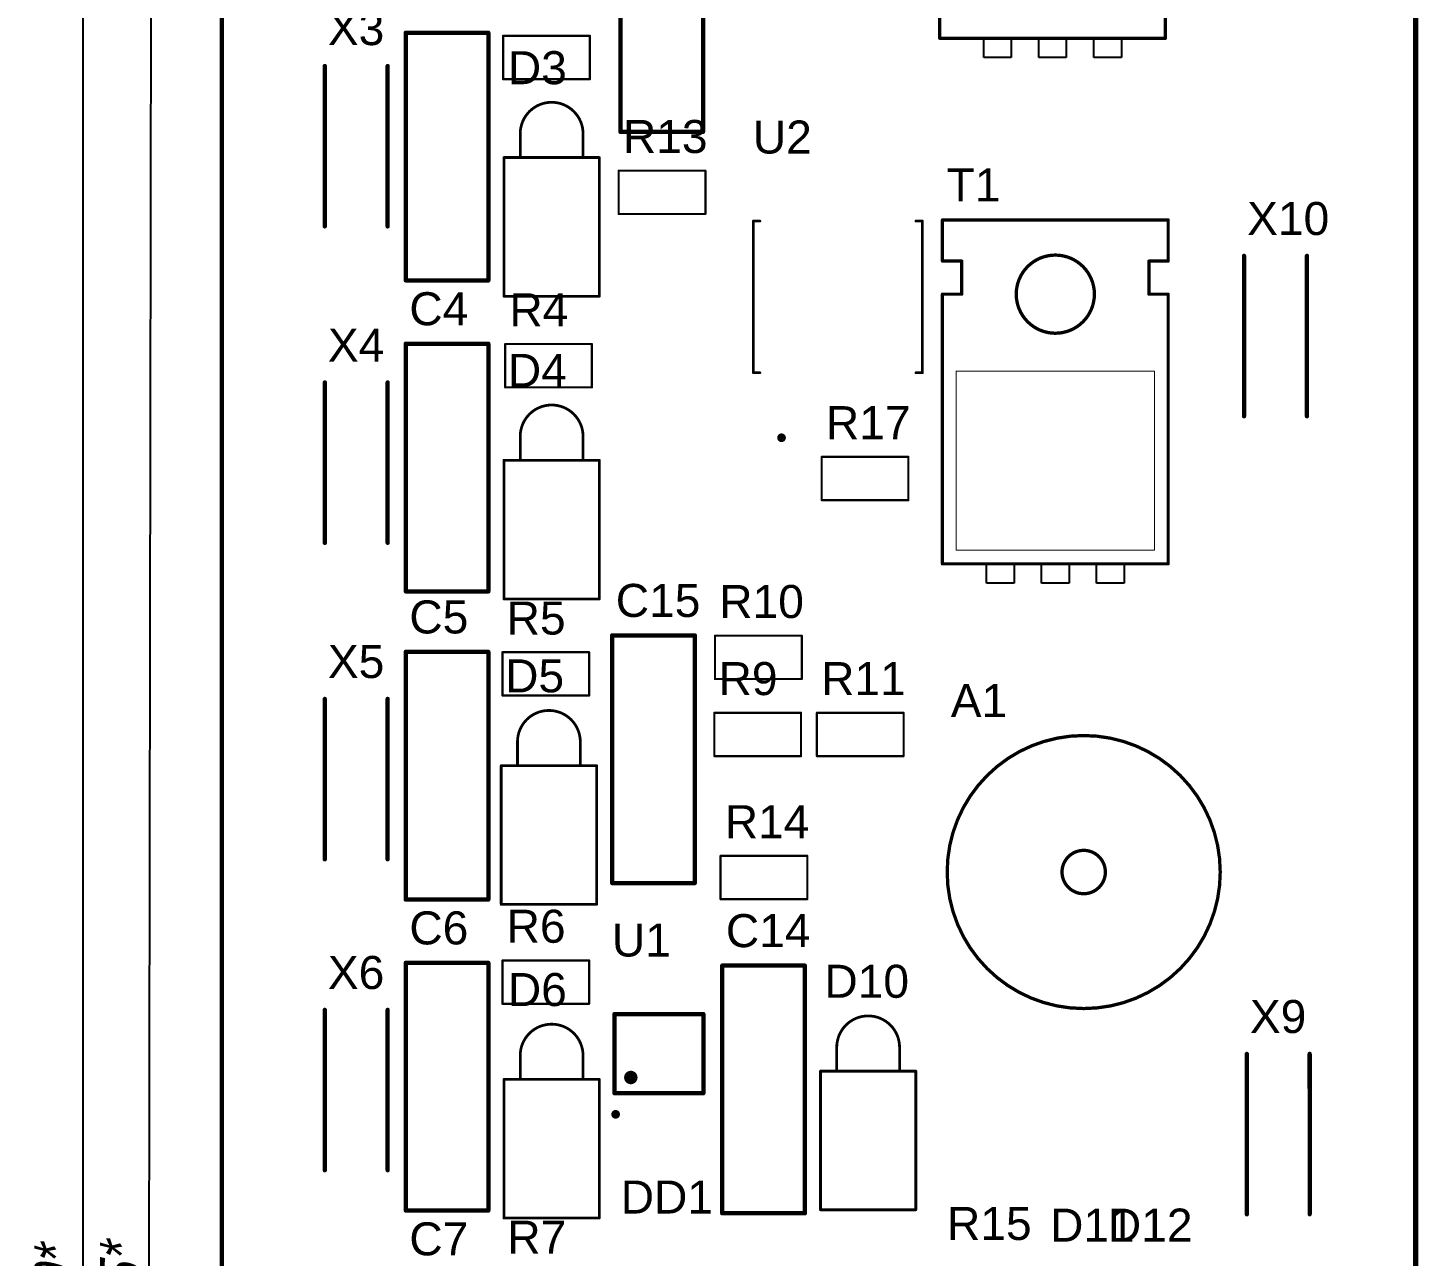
# Model space of a CAD drawing. Header units: millimetres. Extents: x 2232 to 4099, y 1467 to 2074.
# Drawn here: x 3388 to 3548.4, y 1791.1 to 1932.8 of the extents above; entities that cross this region are included whole.
import ezdxf

# ---------------------------------------------------------------- set-up
doc = ezdxf.new("R2010")
doc.units = ezdxf.units.MM
doc.layers.get('Defpoints').update_dxf_attribs({"color": 5})
doc.layers.add('3-размеры', color=6, linetype='Continuous')
doc.styles.add('ESKD', font='standarteskd.shx', dxfattribs={"width": 0.8, "oblique": 15})
doc.styles.get("Standard").update_dxf_attribs({"font": 'arial.ttf'})
doc.dimstyles.new('ISO-25', dxfattribs={"dimtxt": 2.5, "dimasz": 2.5, "dimexe": 1.25, "dimexo": 0.625, "dimtad": 1, "dimtxsty": 'Standard', "dimcen": 2.5, "dimadec": 0, "dimazin": 0, "dimtfac": 1, "dimtmove": 0, "dimatfit": 3, "dimfxl": 1, "dimarcsym": 0})

# ---------------------------------------------------------------- blocks, each defined once
blk = doc.blocks.new('*D20')
at = {"layer": '3-размеры', "color": 0, "lineweight": -2, "transparency": 16777216}
for p, q in [((3418.55, 1972.6), (3401.03, 1972.63)), ((3401.76, 1603.18), (3402.28, 1970.12)), ((3418.02, 1600.66), (3400.5, 1600.69))]:
    blk.add_line(p, q, dxfattribs=at)
at = {"layer": '3-размеры', "color": 0, "transparency": 16777216}
for points in [[(3401.86, 1970.13), (3402.69, 1970.12), (3402.28, 1972.62)], [(3401.34, 1603.18), (3402.17, 1603.18), (3401.75, 1600.68)]]:
    blk.add_solid(points, dxfattribs=at)
at = {"layer": 'Defpoints', "color": 0, "transparency": 16777216}
for p in [(3402.28, 1972.62), (3419.17, 1972.6), (3418.65, 1600.66)]:
    blk.add_point(p, dxfattribs=at)
at = {"layer": '3-размеры', "color": 0, "lineweight": 30, "transparency": 16777216, "insert": (3398.89, 1786.66), "char_height": 5, "attachment_point": 5, "rotation": 89.919, "style": 'ESKD'}
blk.add_mtext('145*', dxfattribs=at)
blk = doc.blocks.new('*D21')
at = {"layer": '3-размеры', "color": 0, "lineweight": -2, "transparency": 16777216}
for p, q in [((3409.78, 1980.07), (3393.17, 1980.07)), ((3394.42, 1595.07), (3394.42, 1977.57)), ((3409.78, 1592.57), (3393.17, 1592.57))]:
    blk.add_line(p, q, dxfattribs=at)
at = {"layer": '3-размеры', "color": 0, "transparency": 16777216}
for points in [[(3394.01, 1977.57), (3394.84, 1977.57), (3394.42, 1980.07)], [(3394.01, 1595.07), (3394.84, 1595.07), (3394.42, 1592.57)]]:
    blk.add_solid(points, dxfattribs=at)
at = {"layer": 'Defpoints', "color": 0, "transparency": 16777216}
for p in [(3394.42, 1980.07), (3410.41, 1980.07), (3410.41, 1592.57)]:
    blk.add_point(p, dxfattribs=at)
at = {"layer": '3-размеры', "color": 0, "lineweight": 30, "transparency": 16777216, "insert": (3391.3, 1786.32), "char_height": 5, "attachment_point": 5, "rotation": 90, "style": 'ESKD'}
blk.add_mtext('150*', dxfattribs=at)

msp = doc.modelspace()

# ---------------------------------------------------------------- linework, layer by layer
for p, q in [((3410.409, 1980.069), (3410.409, 1605.069)), ((3547.909, 1980.069), (3547.909, 1592.569)), ((3498.293, 1929.369), (3498.293, 1931.592)), ((3498.293, 1931.592), (3501.468, 1931.592)), ((3501.468, 1931.592), (3501.468, 1929.369)), ((3504.643, 1929.369), (3504.643, 1931.592)), ((3504.643, 1931.592), (3507.818, 1931.592)), ((3507.818, 1931.592), (3507.818, 1929.369)), ((3510.993, 1929.369), (3510.993, 1931.592)), ((3510.993, 1931.592), (3514.168, 1931.592)), ((3514.168, 1931.592), (3514.168, 1929.369)), ((3501.468, 1929.369), (3498.293, 1929.369)), ((3507.818, 1929.369), (3504.643, 1929.369)), ((3514.168, 1929.369), (3510.993, 1929.369)), ((3498.61, 1868.727), (3498.61, 1870.949)), ((3498.61, 1870.949), (3501.785, 1870.949)), ((3501.785, 1870.949), (3501.785, 1868.727)), ((3504.96, 1868.727), (3504.96, 1870.949)), ((3504.96, 1870.949), (3508.135, 1870.949)), ((3508.135, 1870.949), (3508.135, 1868.727)), ((3511.31, 1868.727), (3511.31, 1870.949)), ((3511.31, 1870.949), (3514.485, 1870.949)), ((3514.485, 1870.949), (3514.485, 1868.727)), ((3501.785, 1868.727), (3498.61, 1868.727)), ((3508.135, 1868.727), (3504.96, 1868.727)), ((3514.485, 1868.727), (3511.31, 1868.727))]:
    msp.add_line(p, q)
for points, const_width in [([(3410.409, 1592.569), (3410.409, 1980.069)], 0.5), ([(3548.159, 1592.569), (3548.159, 1980.069)], 0.5), ([(3493.213, 1931.592), (3493.213, 1962.707)], 0.381), ([(3519.248, 1931.592), (3519.248, 1962.707)], 0.381), ([(3456.383, 1920.797), (3456.383, 1949.372)], 0.5), ([(3465.908, 1920.797), (3465.908, 1949.372)], 0.5), ([(3431.618, 1932.227), (3441.143, 1932.227)], 0.5), ([(3431.618, 1903.652), (3431.618, 1932.227)], 0.5), ([(3441.143, 1903.652), (3441.143, 1932.227)], 0.5), ([(3442.85, 1926.869), (3442.85, 1931.869)], 0.25), ([(3442.85, 1931.869), (3452.85, 1931.869)], 0.25), ([(3452.85, 1926.869), (3452.85, 1931.869)], 0.25), ([(3493.213, 1931.592), (3519.248, 1931.592)], 0.381), ([(3422.278, 1909.887), (3422.278, 1928.387)], 0.5), ([(3422.518, 1924.387), (3422.518, 1928.387)], 0.025), ([(3429.288, 1924.387), (3429.288, 1928.387)], 0.025), ([(3429.528, 1909.887), (3429.528, 1928.387)], 0.5), ([(3442.85, 1926.869), (3452.85, 1926.869)], 0.25), ([(3422.278, 1924.387), (3422.518, 1924.387)], 0.025), ([(3429.288, 1924.387), (3429.528, 1924.387)], 0.025), ([(3444.821, 1917.827), (3444.821, 1920.577)], 0.318), ([(3452.07, 1917.827), (3452.07, 1920.577)], 0.318), ([(3456.383, 1920.797), (3465.908, 1920.797)], 0.5), ([(3442.945, 1901.827), (3442.945, 1917.827)], 0.318), ([(3442.945, 1917.827), (3453.945, 1917.827)], 0.318), ([(3453.945, 1901.827), (3453.945, 1917.827)], 0.318), ([(3456.185, 1911.312), (3456.185, 1916.312)], 0.25), ([(3456.185, 1916.312), (3466.185, 1916.312)], 0.25), ([(3466.185, 1911.312), (3466.185, 1916.312)], 0.25), ([(3456.185, 1911.312), (3466.185, 1911.312)], 0.25), ([(3471.715, 1892.997), (3471.715, 1910.497)], 0.318), ([(3471.715, 1910.497), (3472.466, 1910.497)], 0.318), ([(3490.465, 1910.497), (3491.216, 1910.497)], 0.318), ([(3491.216, 1892.997), (3491.216, 1910.497)], 0.318), ([(3493.53, 1910.637), (3519.565, 1910.637)], 0.381), ([(3493.53, 1905.874), (3493.53, 1910.637)], 0.381), ([(3519.565, 1905.874), (3519.565, 1910.637)], 0.381), ([(3493.53, 1905.874), (3495.753, 1905.874)], 0.381), ([(3495.753, 1902.064), (3495.753, 1905.874)], 0.381), ([(3517.343, 1902.064), (3517.343, 1905.874)], 0.381), ([(3517.343, 1905.874), (3519.565, 1905.874)], 0.381), ([(3528.323, 1887.979), (3528.323, 1906.479)], 0.5), ([(3528.563, 1902.479), (3528.563, 1906.479)], 0.025), ([(3535.333, 1902.479), (3535.333, 1906.479)], 0.025), ([(3535.573, 1887.979), (3535.573, 1906.479)], 0.5), ([(3431.618, 1903.652), (3441.143, 1903.652)], 0.5), ([(3493.53, 1870.949), (3493.53, 1902.064)], 0.381), ([(3493.53, 1902.064), (3495.753, 1902.064)], 0.381), ([(3517.343, 1902.064), (3519.565, 1902.064)], 0.381), ([(3519.565, 1870.949), (3519.565, 1902.064)], 0.381), ([(3528.323, 1902.479), (3528.563, 1902.479)], 0.025), ([(3535.333, 1902.479), (3535.573, 1902.479)], 0.025), ([(3442.945, 1901.827), (3453.945, 1901.827)], 0.318), ([(3431.618, 1896.349), (3441.143, 1896.349)], 0.5), ([(3431.618, 1867.774), (3431.618, 1896.349)], 0.5), ([(3441.143, 1867.774), (3441.143, 1896.349)], 0.5), ([(3443.088, 1891.309), (3443.088, 1896.309)], 0.25), ([(3443.088, 1896.309), (3453.088, 1896.309)], 0.25), ([(3453.088, 1891.309), (3453.088, 1896.309)], 0.25), ([(3471.715, 1892.997), (3472.466, 1892.997)], 0.318), ([(3490.465, 1892.997), (3491.216, 1892.997)], 0.318), ([(3495.118, 1893.174), (3517.978, 1893.174)], 0.127), ([(3495.118, 1872.537), (3495.118, 1893.174)], 0.127), ([(3517.978, 1872.537), (3517.978, 1893.174)], 0.127), ([(3422.278, 1873.374), (3422.278, 1891.874)], 0.5), ([(3422.518, 1887.874), (3422.518, 1891.874)], 0.025), ([(3429.288, 1887.874), (3429.288, 1891.874)], 0.025), ([(3429.528, 1873.374), (3429.528, 1891.874)], 0.5), ([(3443.088, 1891.309), (3453.088, 1891.309)], 0.25), ([(3422.278, 1887.874), (3422.518, 1887.874)], 0.025), ([(3429.288, 1887.874), (3429.528, 1887.874)], 0.025), ([(3444.821, 1882.902), (3444.821, 1885.652)], 0.318), ([(3452.07, 1882.902), (3452.07, 1885.652)], 0.318), ([(3442.945, 1866.902), (3442.945, 1882.902)], 0.318), ([(3442.945, 1882.902), (3453.945, 1882.902)], 0.318), ([(3453.945, 1866.902), (3453.945, 1882.902)], 0.318), ([(3479.6, 1878.292), (3479.6, 1883.292)], 0.25), ([(3479.6, 1883.292), (3489.6, 1883.292)], 0.25), ([(3489.6, 1878.292), (3489.6, 1883.292)], 0.25), ([(3479.6, 1878.292), (3489.6, 1878.292)], 0.25), ([(3495.118, 1872.537), (3517.978, 1872.537)], 0.127), ([(3493.53, 1870.949), (3519.565, 1870.949)], 0.381), ([(3431.618, 1867.774), (3441.143, 1867.774)], 0.5), ([(3442.945, 1866.902), (3453.945, 1866.902)], 0.318), ([(3455.43, 1862.694), (3464.955, 1862.694)], 0.5), ([(3455.43, 1834.119), (3455.43, 1862.694)], 0.5), ([(3464.955, 1834.119), (3464.955, 1862.694)], 0.5), ([(3467.298, 1857.654), (3467.298, 1862.654)], 0.25), ([(3467.298, 1862.654), (3477.298, 1862.654)], 0.25), ([(3477.298, 1857.654), (3477.298, 1862.654)], 0.25), ([(3431.618, 1860.789), (3441.143, 1860.789)], 0.5), ([(3431.618, 1832.214), (3431.618, 1860.789)], 0.5), ([(3441.143, 1832.214), (3441.143, 1860.789)], 0.5), ([(3442.77, 1855.749), (3442.77, 1860.749)], 0.25), ([(3442.77, 1860.749), (3452.77, 1860.749)], 0.25), ([(3452.77, 1855.749), (3452.77, 1860.749)], 0.25), ([(3467.298, 1857.654), (3477.298, 1857.654)], 0.25), ([(3442.77, 1855.749), (3452.77, 1855.749)], 0.25), ([(3422.278, 1836.862), (3422.278, 1855.362)], 0.5), ([(3422.518, 1851.362), (3422.518, 1855.362)], 0.025), ([(3429.288, 1851.362), (3429.288, 1855.362)], 0.025), ([(3429.528, 1836.862), (3429.528, 1855.362)], 0.5), ([(3467.218, 1848.764), (3467.218, 1853.764)], 0.25), ([(3467.218, 1853.764), (3477.218, 1853.764)], 0.25), ([(3477.218, 1848.764), (3477.218, 1853.764)], 0.25), ([(3479.045, 1848.764), (3479.045, 1853.764)], 0.25), ([(3479.045, 1853.764), (3489.045, 1853.764)], 0.25), ([(3489.045, 1848.764), (3489.045, 1853.764)], 0.25), ([(3422.278, 1851.362), (3422.518, 1851.362)], 0.025), ([(3429.288, 1851.362), (3429.528, 1851.362)], 0.025), ([(3444.503, 1847.659), (3444.503, 1850.409)], 0.318), ([(3451.753, 1847.659), (3451.753, 1850.409)], 0.318), ([(3442.628, 1831.659), (3442.628, 1847.659)], 0.318), ([(3442.628, 1847.659), (3453.628, 1847.659)], 0.318), ([(3453.628, 1831.659), (3453.628, 1847.659)], 0.318), ([(3467.218, 1848.764), (3477.218, 1848.764)], 0.25), ([(3479.045, 1848.764), (3489.045, 1848.764)], 0.25), ([(3467.933, 1832.254), (3467.933, 1837.254)], 0.25), ([(3467.933, 1837.254), (3477.933, 1837.254)], 0.25), ([(3477.933, 1832.254), (3477.933, 1837.254)], 0.25), ([(3455.43, 1834.119), (3464.955, 1834.119)], 0.5), ([(3431.618, 1832.214), (3441.143, 1832.214)], 0.5), ([(3442.628, 1831.659), (3453.628, 1831.659)], 0.318), ([(3467.933, 1832.254), (3477.933, 1832.254)], 0.25), ([(3442.77, 1820.189), (3442.77, 1825.189)], 0.25), ([(3442.77, 1825.189), (3452.77, 1825.189)], 0.25), ([(3452.77, 1820.189), (3452.77, 1825.189)], 0.25), ([(3431.618, 1824.912), (3441.143, 1824.912)], 0.5), ([(3431.618, 1796.337), (3431.618, 1824.912)], 0.5), ([(3441.143, 1796.337), (3441.143, 1824.912)], 0.5), ([(3468.13, 1824.594), (3477.655, 1824.594)], 0.5), ([(3468.13, 1796.019), (3468.13, 1824.594)], 0.5), ([(3477.655, 1796.019), (3477.655, 1824.594)], 0.5), ([(3422.278, 1800.984), (3422.278, 1819.484)], 0.5), ([(3422.518, 1815.484), (3422.518, 1819.484)], 0.025), ([(3429.288, 1815.484), (3429.288, 1819.484)], 0.025), ([(3429.528, 1800.984), (3429.528, 1819.484)], 0.5), ([(3442.77, 1820.189), (3452.77, 1820.189)], 0.25), ([(3455.703, 1809.872), (3455.703, 1818.997)], 0.5), ([(3455.703, 1818.997), (3465.953, 1818.997)], 0.5), ([(3465.953, 1809.872), (3465.953, 1818.997)], 0.5), ([(3422.278, 1815.484), (3422.518, 1815.484)], 0.025), ([(3429.288, 1815.484), (3429.528, 1815.484)], 0.025), ([(3444.821, 1811.464), (3444.821, 1814.214)], 0.318), ([(3452.07, 1811.464), (3452.07, 1814.214)], 0.318), ([(3481.333, 1812.417), (3481.333, 1815.167)], 0.318), ([(3488.583, 1812.417), (3488.583, 1815.167)], 0.318), ([(3528.641, 1795.904), (3528.641, 1814.404)], 0.5), ([(3528.881, 1810.404), (3528.881, 1814.404)], 0.025), ([(3535.65, 1810.404), (3535.65, 1814.404)], 0.025), ([(3535.89, 1795.904), (3535.89, 1814.404)], 0.5), ([(3479.458, 1796.417), (3479.458, 1812.417)], 0.318), ([(3479.458, 1812.417), (3490.458, 1812.417)], 0.318), ([(3490.458, 1796.417), (3490.458, 1812.417)], 0.318), ([(3442.945, 1795.464), (3442.945, 1811.464)], 0.318), ([(3442.945, 1811.464), (3453.945, 1811.464)], 0.318), ([(3453.945, 1795.464), (3453.945, 1811.464)], 0.318), ([(3455.703, 1809.872), (3465.953, 1809.872)], 0.5), ([(3528.641, 1810.404), (3528.881, 1810.404)], 0.025), ([(3535.65, 1810.404), (3535.89, 1810.404)], 0.025), ([(3431.618, 1796.337), (3441.143, 1796.337)], 0.5), ([(3479.458, 1796.417), (3490.458, 1796.417)], 0.318), ([(3442.945, 1795.464), (3453.945, 1795.464)], 0.318), ([(3468.13, 1796.019), (3477.655, 1796.019)], 0.5)]:
    msp.add_lwpolyline(points, dxfattribs=dict(const_width=const_width))
for points, const_width in [([(3431.618, 1932.102, 1), (3431.618, 1932.352, 1)], 0.25), ([(3431.618, 1932.102, 1), (3431.618, 1932.352, 1)], 0.25), ([(3441.143, 1932.102, 1), (3441.143, 1932.352, 1)], 0.25), ([(3441.143, 1932.102, 1), (3441.143, 1932.352, 1)], 0.25), ([(3442.788, 1931.869, 1), (3442.913, 1931.869, 1)], 0.125), ([(3442.788, 1931.869, 1), (3442.913, 1931.869, 1)], 0.125), ([(3452.788, 1931.869, 1), (3452.913, 1931.869, 1)], 0.125), ([(3452.788, 1931.869, 1), (3452.913, 1931.869, 1)], 0.125), ([(3493.118, 1931.592, 1), (3493.308, 1931.592, 1)], 0.191), ([(3493.118, 1931.592, 1), (3493.308, 1931.592, 1)], 0.191), ([(3519.153, 1931.592, 1), (3519.343, 1931.592, 1)], 0.191), ([(3519.153, 1931.592, 1), (3519.343, 1931.592, 1)], 0.191), ([(3422.278, 1928.262, 1), (3422.278, 1928.512, 1)], 0.25), ([(3422.518, 1928.381, 1), (3422.518, 1928.393, 1)], 0.0125), ([(3429.288, 1928.381, 1), (3429.288, 1928.393, 1)], 0.0125), ([(3429.528, 1928.262, 1), (3429.528, 1928.512, 1)], 0.25), ([(3442.788, 1926.869, 1), (3442.913, 1926.869, 1)], 0.125), ([(3442.788, 1926.869, 1), (3442.913, 1926.869, 1)], 0.125), ([(3452.788, 1926.869, 1), (3452.913, 1926.869, 1)], 0.125), ([(3452.788, 1926.869, 1), (3452.913, 1926.869, 1)], 0.125), ([(3422.278, 1924.381, 1), (3422.278, 1924.393, 1)], 0.0125), ([(3422.518, 1924.381, 1), (3422.518, 1924.393, 1)], 0.0125), ([(3422.518, 1924.381, 1), (3422.518, 1924.393, 1)], 0.0125), ([(3429.288, 1924.381, 1), (3429.288, 1924.393, 1)], 0.0125), ([(3429.288, 1924.381, 1), (3429.288, 1924.393, 1)], 0.0125), ([(3429.528, 1924.381, 1), (3429.528, 1924.393, 1)], 0.0125), ([(3444.821, 1920.498, 1), (3444.821, 1920.656, 1)], 0.159), ([(3444.82, 1920.497, 1), (3444.82, 1920.656, 1)], 0.159), ([(3452.07, 1920.498, 1), (3452.07, 1920.656, 1)], 0.159), ([(3452.07, 1920.497, 1), (3452.07, 1920.656, 1)], 0.159), ([(3456.383, 1920.672, 1), (3456.383, 1920.922, 1)], 0.25), ([(3456.383, 1920.672, 1), (3456.383, 1920.922, 1)], 0.25), ([(3465.908, 1920.672, 1), (3465.908, 1920.922, 1)], 0.25), ([(3465.908, 1920.672, 1), (3465.908, 1920.922, 1)], 0.25), ([(3442.945, 1917.747, 1), (3442.945, 1917.906, 1)], 0.159), ([(3442.945, 1917.747, 1), (3442.945, 1917.906, 1)], 0.159), ([(3444.821, 1917.747, 1), (3444.821, 1917.906, 1)], 0.159), ([(3452.07, 1917.747, 1), (3452.07, 1917.906, 1)], 0.159), ([(3453.945, 1917.747, 1), (3453.945, 1917.906, 1)], 0.159), ([(3453.945, 1917.747, 1), (3453.945, 1917.906, 1)], 0.159), ([(3456.123, 1916.312, 1), (3456.248, 1916.312, 1)], 0.125), ([(3456.123, 1916.312, 1), (3456.248, 1916.312, 1)], 0.125), ([(3466.123, 1916.312, 1), (3466.248, 1916.312, 1)], 0.125), ([(3466.123, 1916.312, 1), (3466.248, 1916.312, 1)], 0.125), ([(3456.123, 1911.312, 1), (3456.248, 1911.312, 1)], 0.125), ([(3456.123, 1911.312, 1), (3456.248, 1911.312, 1)], 0.125), ([(3466.123, 1911.312, 1), (3466.248, 1911.312, 1)], 0.125), ([(3466.123, 1911.312, 1), (3466.248, 1911.312, 1)], 0.125), ([(3471.715, 1910.418, 1), (3471.715, 1910.576, 1)], 0.159), ([(3471.715, 1910.418, 1), (3471.715, 1910.576, 1)], 0.159), ([(3472.466, 1910.418, 1), (3472.466, 1910.576, 1)], 0.159), ([(3490.465, 1910.418, 1), (3490.465, 1910.576, 1)], 0.159), ([(3491.216, 1910.418, 1), (3491.216, 1910.576, 1)], 0.159), ([(3491.216, 1910.418, 1), (3491.216, 1910.576, 1)], 0.159), ([(3493.435, 1910.637, 1), (3493.626, 1910.637, 1)], 0.191), ([(3493.435, 1910.637, 1), (3493.626, 1910.637, 1)], 0.191), ([(3519.47, 1910.637, 1), (3519.661, 1910.637, 1)], 0.191), ([(3519.47, 1910.637, 1), (3519.661, 1910.637, 1)], 0.191), ([(3422.278, 1909.762, 1), (3422.278, 1910.012, 1)], 0.25), ([(3429.528, 1909.762, 1), (3429.528, 1910.012, 1)], 0.25), ([(3493.435, 1905.874, 1), (3493.626, 1905.874, 1)], 0.191), ([(3493.435, 1905.874, 1), (3493.626, 1905.874, 1)], 0.191), ([(3495.658, 1905.874, 1), (3495.848, 1905.874, 1)], 0.191), ([(3495.658, 1905.874, 1), (3495.848, 1905.874, 1)], 0.191), ([(3511.056, 1902.064, 1), (3502.039, 1902.064, 1)], 0.381), ([(3517.248, 1905.874, 1), (3517.438, 1905.874, 1)], 0.191), ([(3517.248, 1905.874, 1), (3517.438, 1905.874, 1)], 0.191), ([(3519.47, 1905.874, 1), (3519.661, 1905.874, 1)], 0.191), ([(3519.47, 1905.874, 1), (3519.661, 1905.874, 1)], 0.191), ([(3528.323, 1906.354, 1), (3528.323, 1906.604, 1)], 0.25), ([(3528.563, 1906.473, 1), (3528.563, 1906.486, 1)], 0.0125), ([(3535.333, 1906.473, 1), (3535.333, 1906.486, 1)], 0.0125), ([(3535.573, 1906.354, 1), (3535.573, 1906.604, 1)], 0.25), ([(3431.618, 1903.527, 1), (3431.618, 1903.777, 1)], 0.25), ([(3431.618, 1903.527, 1), (3431.618, 1903.777, 1)], 0.25), ([(3441.143, 1903.527, 1), (3441.143, 1903.777, 1)], 0.25), ([(3441.143, 1903.527, 1), (3441.143, 1903.777, 1)], 0.25), ([(3493.435, 1902.064, 1), (3493.626, 1902.064, 1)], 0.191), ([(3493.435, 1902.064, 1), (3493.626, 1902.064, 1)], 0.191), ([(3495.658, 1902.064, 1), (3495.848, 1902.064, 1)], 0.191), ([(3495.658, 1902.064, 1), (3495.848, 1902.064, 1)], 0.191), ([(3501.944, 1902.064, 1), (3502.135, 1902.064, 1)], 0.191), ([(3510.961, 1902.064, 1), (3511.152, 1902.064, 1)], 0.191), ([(3517.248, 1902.064, 1), (3517.438, 1902.064, 1)], 0.191), ([(3517.248, 1902.064, 1), (3517.438, 1902.064, 1)], 0.191), ([(3519.47, 1902.064, 1), (3519.661, 1902.064, 1)], 0.191), ([(3519.47, 1902.064, 1), (3519.661, 1902.064, 1)], 0.191), ([(3528.323, 1902.473, 1), (3528.323, 1902.486, 1)], 0.0125), ([(3528.563, 1902.473, 1), (3528.563, 1902.486, 1)], 0.0125), ([(3528.563, 1902.473, 1), (3528.563, 1902.486, 1)], 0.0125), ([(3535.333, 1902.473, 1), (3535.333, 1902.486, 1)], 0.0125), ([(3535.333, 1902.473, 1), (3535.333, 1902.486, 1)], 0.0125), ([(3535.573, 1902.473, 1), (3535.573, 1902.486, 1)], 0.0125), ([(3442.945, 1901.748, 1), (3442.945, 1901.906, 1)], 0.159), ([(3442.945, 1901.748, 1), (3442.945, 1901.906, 1)], 0.159), ([(3453.945, 1901.748, 1), (3453.945, 1901.906, 1)], 0.159), ([(3453.945, 1901.748, 1), (3453.945, 1901.906, 1)], 0.159), ([(3431.618, 1896.224, 1), (3431.618, 1896.474, 1)], 0.25), ([(3431.618, 1896.224, 1), (3431.618, 1896.474, 1)], 0.25), ([(3441.143, 1896.224, 1), (3441.143, 1896.474, 1)], 0.25), ([(3441.143, 1896.224, 1), (3441.143, 1896.474, 1)], 0.25), ([(3443.025, 1896.309, 1), (3443.15, 1896.309, 1)], 0.125), ([(3443.025, 1896.309, 1), (3443.15, 1896.309, 1)], 0.125), ([(3453.025, 1896.309, 1), (3453.15, 1896.309, 1)], 0.125), ([(3453.025, 1896.309, 1), (3453.15, 1896.309, 1)], 0.125), ([(3471.715, 1892.917, 1), (3471.715, 1893.076, 1)], 0.159), ([(3471.715, 1892.917, 1), (3471.715, 1893.076, 1)], 0.159), ([(3472.466, 1892.917, 1), (3472.466, 1893.076, 1)], 0.159), ([(3490.465, 1892.917, 1), (3490.465, 1893.076, 1)], 0.159), ([(3491.216, 1892.917, 1), (3491.216, 1893.076, 1)], 0.159), ([(3491.216, 1892.917, 1), (3491.216, 1893.076, 1)], 0.159), ([(3495.086, 1893.174, 1), (3495.15, 1893.174, 1)], 0.0635), ([(3495.086, 1893.174, 1), (3495.15, 1893.174, 1)], 0.0635), ([(3517.946, 1893.174, 1), (3518.01, 1893.174, 1)], 0.0635), ([(3517.946, 1893.174, 1), (3518.01, 1893.174, 1)], 0.0635), ([(3422.278, 1891.749, 1), (3422.278, 1891.999, 1)], 0.25), ([(3422.518, 1891.868, 1), (3422.518, 1891.881, 1)], 0.0125), ([(3429.288, 1891.868, 1), (3429.288, 1891.881, 1)], 0.0125), ([(3429.528, 1891.749, 1), (3429.528, 1891.999, 1)], 0.25), ([(3443.025, 1891.309, 1), (3443.15, 1891.309, 1)], 0.125), ([(3443.025, 1891.309, 1), (3443.15, 1891.309, 1)], 0.125), ([(3453.025, 1891.309, 1), (3453.15, 1891.309, 1)], 0.125), ([(3453.025, 1891.309, 1), (3453.15, 1891.309, 1)], 0.125), ([(3422.278, 1887.868, 1), (3422.278, 1887.881, 1)], 0.0125), ([(3422.518, 1887.868, 1), (3422.518, 1887.881, 1)], 0.0125), ([(3422.518, 1887.868, 1), (3422.518, 1887.881, 1)], 0.0125), ([(3429.288, 1887.868, 1), (3429.288, 1887.881, 1)], 0.0125), ([(3429.288, 1887.868, 1), (3429.288, 1887.881, 1)], 0.0125), ([(3429.528, 1887.868, 1), (3429.528, 1887.881, 1)], 0.0125), ([(3528.323, 1887.854, 1), (3528.323, 1888.104, 1)], 0.25), ([(3535.573, 1887.854, 1), (3535.573, 1888.104, 1)], 0.25), ([(3444.821, 1885.573, 1), (3444.821, 1885.731, 1)], 0.159), ([(3444.82, 1885.572, 1), (3444.82, 1885.731, 1)], 0.159), ([(3452.07, 1885.573, 1), (3452.07, 1885.731, 1)], 0.159), ([(3452.07, 1885.572, 1), (3452.07, 1885.731, 1)], 0.159), ([(3474.965, 1885.747, 1), (3474.965, 1885.247, 1)], 0.5), ([(3474.965, 1885.622, 1), (3474.965, 1885.872, 1)], 0.25), ([(3474.965, 1885.122, 1), (3474.965, 1885.372, 1)], 0.25), ([(3442.945, 1882.822, 1), (3442.945, 1882.981, 1)], 0.159), ([(3442.945, 1882.822, 1), (3442.945, 1882.981, 1)], 0.159), ([(3444.821, 1882.822, 1), (3444.821, 1882.981, 1)], 0.159), ([(3452.07, 1882.822, 1), (3452.07, 1882.981, 1)], 0.159), ([(3453.945, 1882.822, 1), (3453.945, 1882.981, 1)], 0.159), ([(3453.945, 1882.822, 1), (3453.945, 1882.981, 1)], 0.159), ([(3479.538, 1883.292, 1), (3479.663, 1883.292, 1)], 0.125), ([(3479.538, 1883.292, 1), (3479.663, 1883.292, 1)], 0.125), ([(3489.538, 1883.292, 1), (3489.663, 1883.292, 1)], 0.125), ([(3489.538, 1883.292, 1), (3489.663, 1883.292, 1)], 0.125), ([(3479.538, 1878.292, 1), (3479.663, 1878.292, 1)], 0.125), ([(3479.538, 1878.292, 1), (3479.663, 1878.292, 1)], 0.125), ([(3489.538, 1878.292, 1), (3489.663, 1878.292, 1)], 0.125), ([(3489.538, 1878.292, 1), (3489.663, 1878.292, 1)], 0.125), ([(3422.278, 1873.249, 1), (3422.278, 1873.499, 1)], 0.25), ([(3429.528, 1873.249, 1), (3429.528, 1873.499, 1)], 0.25), ([(3495.086, 1872.537, 1), (3495.15, 1872.537, 1)], 0.0635), ([(3495.086, 1872.537, 1), (3495.15, 1872.537, 1)], 0.0635), ([(3517.946, 1872.537, 1), (3518.01, 1872.537, 1)], 0.0635), ([(3517.946, 1872.537, 1), (3518.01, 1872.537, 1)], 0.0635), ([(3493.435, 1870.949, 1), (3493.626, 1870.949, 1)], 0.191), ([(3493.435, 1870.949, 1), (3493.626, 1870.949, 1)], 0.191), ([(3519.47, 1870.949, 1), (3519.661, 1870.949, 1)], 0.191), ([(3519.47, 1870.949, 1), (3519.661, 1870.949, 1)], 0.191), ([(3431.618, 1867.649, 1), (3431.618, 1867.899, 1)], 0.25), ([(3431.618, 1867.649, 1), (3431.618, 1867.899, 1)], 0.25), ([(3441.143, 1867.649, 1), (3441.143, 1867.899, 1)], 0.25), ([(3441.143, 1867.649, 1), (3441.143, 1867.899, 1)], 0.25), ([(3442.945, 1866.823, 1), (3442.945, 1866.981, 1)], 0.159), ([(3442.945, 1866.823, 1), (3442.945, 1866.981, 1)], 0.159), ([(3453.945, 1866.823, 1), (3453.945, 1866.981, 1)], 0.159), ([(3453.945, 1866.823, 1), (3453.945, 1866.981, 1)], 0.159), ([(3455.43, 1862.569, 1), (3455.43, 1862.819, 1)], 0.25), ([(3455.43, 1862.569, 1), (3455.43, 1862.819, 1)], 0.25), ([(3464.955, 1862.569, 1), (3464.955, 1862.819, 1)], 0.25), ([(3464.955, 1862.569, 1), (3464.955, 1862.819, 1)], 0.25), ([(3467.236, 1862.654, 1), (3467.36, 1862.654, 1)], 0.125), ([(3467.236, 1862.654, 1), (3467.36, 1862.654, 1)], 0.125), ([(3477.235, 1862.654, 1), (3477.36, 1862.654, 1)], 0.125), ([(3477.235, 1862.654, 1), (3477.36, 1862.654, 1)], 0.125), ([(3431.618, 1860.664, 1), (3431.618, 1860.914, 1)], 0.25), ([(3431.618, 1860.664, 1), (3431.618, 1860.914, 1)], 0.25), ([(3441.143, 1860.664, 1), (3441.143, 1860.914, 1)], 0.25), ([(3441.143, 1860.664, 1), (3441.143, 1860.914, 1)], 0.25), ([(3442.708, 1860.749, 1), (3442.833, 1860.749, 1)], 0.125), ([(3442.708, 1860.749, 1), (3442.833, 1860.749, 1)], 0.125), ([(3452.708, 1860.749, 1), (3452.833, 1860.749, 1)], 0.125), ([(3452.708, 1860.749, 1), (3452.833, 1860.749, 1)], 0.125), ([(3467.236, 1857.654, 1), (3467.36, 1857.654, 1)], 0.125), ([(3467.236, 1857.654, 1), (3467.36, 1857.654, 1)], 0.125), ([(3477.235, 1857.654, 1), (3477.36, 1857.654, 1)], 0.125), ([(3477.235, 1857.654, 1), (3477.36, 1857.654, 1)], 0.125), ([(3442.708, 1855.749, 1), (3442.833, 1855.749, 1)], 0.125), ([(3442.708, 1855.749, 1), (3442.833, 1855.749, 1)], 0.125), ([(3452.708, 1855.749, 1), (3452.833, 1855.749, 1)], 0.125), ([(3452.708, 1855.749, 1), (3452.833, 1855.749, 1)], 0.125), ([(3422.278, 1855.237, 1), (3422.278, 1855.487, 1)], 0.25), ([(3422.518, 1855.356, 1), (3422.518, 1855.368, 1)], 0.0125), ([(3429.288, 1855.356, 1), (3429.288, 1855.368, 1)], 0.0125), ([(3429.528, 1855.237, 1), (3429.528, 1855.487, 1)], 0.25), ([(3467.155, 1853.764, 1), (3467.28, 1853.764, 1)], 0.125), ([(3467.155, 1853.764, 1), (3467.28, 1853.764, 1)], 0.125), ([(3477.155, 1853.764, 1), (3477.28, 1853.764, 1)], 0.125), ([(3477.155, 1853.764, 1), (3477.28, 1853.764, 1)], 0.125), ([(3478.983, 1853.764, 1), (3479.108, 1853.764, 1)], 0.125), ([(3478.983, 1853.764, 1), (3479.108, 1853.764, 1)], 0.125), ([(3488.983, 1853.764, 1), (3489.108, 1853.764, 1)], 0.125), ([(3488.983, 1853.764, 1), (3489.108, 1853.764, 1)], 0.125), ([(3422.278, 1851.356, 1), (3422.278, 1851.368, 1)], 0.0125), ([(3422.518, 1851.356, 1), (3422.518, 1851.368, 1)], 0.0125), ([(3422.518, 1851.356, 1), (3422.518, 1851.368, 1)], 0.0125), ([(3429.288, 1851.356, 1), (3429.288, 1851.368, 1)], 0.0125), ([(3429.288, 1851.356, 1), (3429.288, 1851.368, 1)], 0.0125), ([(3429.528, 1851.356, 1), (3429.528, 1851.368, 1)], 0.0125), ([(3525.573, 1835.389, 1), (3494.073, 1835.389, 1)], 0.381), ([(3444.503, 1850.33, 1), (3444.503, 1850.489, 1)], 0.159), ([(3444.503, 1850.33, 1), (3444.503, 1850.489, 1)], 0.159), ([(3451.753, 1850.33, 1), (3451.753, 1850.489, 1)], 0.159), ([(3451.753, 1850.33, 1), (3451.753, 1850.489, 1)], 0.159), ([(3442.628, 1847.58, 1), (3442.628, 1847.739, 1)], 0.159), ([(3442.628, 1847.58, 1), (3442.628, 1847.739, 1)], 0.159), ([(3444.503, 1847.58, 1), (3444.503, 1847.739, 1)], 0.159), ([(3451.753, 1847.58, 1), (3451.753, 1847.739, 1)], 0.159), ([(3453.628, 1847.58, 1), (3453.628, 1847.739, 1)], 0.159), ([(3453.628, 1847.58, 1), (3453.628, 1847.739, 1)], 0.159), ([(3467.155, 1848.764, 1), (3467.28, 1848.764, 1)], 0.125), ([(3467.155, 1848.764, 1), (3467.28, 1848.764, 1)], 0.125), ([(3477.155, 1848.764, 1), (3477.28, 1848.764, 1)], 0.125), ([(3477.155, 1848.764, 1), (3477.28, 1848.764, 1)], 0.125), ([(3478.983, 1848.764, 1), (3479.108, 1848.764, 1)], 0.125), ([(3478.983, 1848.764, 1), (3479.108, 1848.764, 1)], 0.125), ([(3488.983, 1848.764, 1), (3489.108, 1848.764, 1)], 0.125), ([(3488.983, 1848.764, 1), (3489.108, 1848.764, 1)], 0.125), ([(3422.278, 1836.737, 1), (3422.278, 1836.987, 1)], 0.25), ([(3429.528, 1836.737, 1), (3429.528, 1836.987, 1)], 0.25), ([(3467.871, 1837.254, 1), (3467.995, 1837.254, 1)], 0.125), ([(3467.871, 1837.254, 1), (3467.995, 1837.254, 1)], 0.125), ([(3477.87, 1837.254, 1), (3477.995, 1837.254, 1)], 0.125), ([(3477.87, 1837.254, 1), (3477.995, 1837.254, 1)], 0.125), ([(3512.323, 1835.389, 1), (3507.323, 1835.389, 1)], 0.381), ([(3493.978, 1835.389, 1), (3494.168, 1835.389, 1)], 0.191), ([(3507.228, 1835.389, 1), (3507.418, 1835.389, 1)], 0.191), ([(3512.228, 1835.389, 1), (3512.418, 1835.389, 1)], 0.191), ([(3525.478, 1835.389, 1), (3525.668, 1835.389, 1)], 0.191), ([(3455.43, 1833.994, 1), (3455.43, 1834.244, 1)], 0.25), ([(3455.43, 1833.994, 1), (3455.43, 1834.244, 1)], 0.25), ([(3464.955, 1833.994, 1), (3464.955, 1834.244, 1)], 0.25), ([(3464.955, 1833.994, 1), (3464.955, 1834.244, 1)], 0.25), ([(3431.618, 1832.089, 1), (3431.618, 1832.339, 1)], 0.25), ([(3431.618, 1832.089, 1), (3431.618, 1832.339, 1)], 0.25), ([(3441.143, 1832.089, 1), (3441.143, 1832.339, 1)], 0.25), ([(3441.143, 1832.089, 1), (3441.143, 1832.339, 1)], 0.25), ([(3442.628, 1831.58, 1), (3442.628, 1831.739, 1)], 0.159), ([(3442.628, 1831.58, 1), (3442.628, 1831.739, 1)], 0.159), ([(3453.628, 1831.58, 1), (3453.628, 1831.739, 1)], 0.159), ([(3453.628, 1831.58, 1), (3453.628, 1831.739, 1)], 0.159), ([(3467.871, 1832.254, 1), (3467.995, 1832.254, 1)], 0.125), ([(3467.871, 1832.254, 1), (3467.995, 1832.254, 1)], 0.125), ([(3477.87, 1832.254, 1), (3477.995, 1832.254, 1)], 0.125), ([(3477.87, 1832.254, 1), (3477.995, 1832.254, 1)], 0.125), ([(3442.708, 1825.189, 1), (3442.833, 1825.189, 1)], 0.125), ([(3442.708, 1825.189, 1), (3442.833, 1825.189, 1)], 0.125), ([(3452.708, 1825.189, 1), (3452.833, 1825.189, 1)], 0.125), ([(3452.708, 1825.189, 1), (3452.833, 1825.189, 1)], 0.125), ([(3431.618, 1824.787, 1), (3431.618, 1825.037, 1)], 0.25), ([(3431.618, 1824.787, 1), (3431.618, 1825.037, 1)], 0.25), ([(3441.143, 1824.787, 1), (3441.143, 1825.037, 1)], 0.25), ([(3441.143, 1824.787, 1), (3441.143, 1825.037, 1)], 0.25), ([(3468.13, 1824.469, 1), (3468.13, 1824.719, 1)], 0.25), ([(3468.13, 1824.469, 1), (3468.13, 1824.719, 1)], 0.25), ([(3477.655, 1824.469, 1), (3477.655, 1824.719, 1)], 0.25), ([(3477.655, 1824.469, 1), (3477.655, 1824.719, 1)], 0.25), ([(3422.278, 1819.359, 1), (3422.278, 1819.609, 1)], 0.25), ([(3422.518, 1819.478, 1), (3422.518, 1819.491, 1)], 0.0125), ([(3429.288, 1819.478, 1), (3429.288, 1819.491, 1)], 0.0125), ([(3429.528, 1819.359, 1), (3429.528, 1819.609, 1)], 0.25), ([(3442.708, 1820.189, 1), (3442.833, 1820.189, 1)], 0.125), ([(3442.708, 1820.189, 1), (3442.833, 1820.189, 1)], 0.125), ([(3452.708, 1820.189, 1), (3452.833, 1820.189, 1)], 0.125), ([(3452.708, 1820.189, 1), (3452.833, 1820.189, 1)], 0.125), ([(3455.703, 1818.872, 1), (3455.703, 1819.122, 1)], 0.25), ([(3455.703, 1818.872, 1), (3455.703, 1819.122, 1)], 0.25), ([(3465.953, 1818.872, 1), (3465.953, 1819.122, 1)], 0.25), ([(3465.953, 1818.872, 1), (3465.953, 1819.122, 1)], 0.25), ([(3422.278, 1815.478, 1), (3422.278, 1815.491, 1)], 0.0125), ([(3422.518, 1815.478, 1), (3422.518, 1815.491, 1)], 0.0125), ([(3422.518, 1815.478, 1), (3422.518, 1815.491, 1)], 0.0125), ([(3429.288, 1815.478, 1), (3429.288, 1815.491, 1)], 0.0125), ([(3429.288, 1815.478, 1), (3429.288, 1815.491, 1)], 0.0125), ([(3429.528, 1815.478, 1), (3429.528, 1815.491, 1)], 0.0125), ([(3444.821, 1814.135, 1), (3444.821, 1814.294, 1)], 0.159), ([(3444.82, 1814.135, 1), (3444.82, 1814.294, 1)], 0.159), ([(3452.07, 1814.135, 1), (3452.07, 1814.294, 1)], 0.159), ([(3452.07, 1814.135, 1), (3452.07, 1814.294, 1)], 0.159), ([(3481.333, 1815.088, 1), (3481.333, 1815.246, 1)], 0.159), ([(3481.333, 1815.087, 1), (3481.333, 1815.246, 1)], 0.159), ([(3488.583, 1815.088, 1), (3488.583, 1815.246, 1)], 0.159), ([(3488.583, 1815.087, 1), (3488.583, 1815.246, 1)], 0.159), ([(3528.641, 1814.279, 1), (3528.641, 1814.529, 1)], 0.25), ([(3528.881, 1814.398, 1), (3528.881, 1814.411, 1)], 0.0125), ([(3535.65, 1814.398, 1), (3535.65, 1814.411, 1)], 0.0125), ([(3535.89, 1814.279, 1), (3535.89, 1814.529, 1)], 0.25), ([(3457.578, 1812.084, 1), (3457.578, 1811.284, 1)], 0.75), ([(3457.578, 1811.897, 1), (3457.578, 1812.272, 1)], 0.375), ([(3479.458, 1812.337, 1), (3479.458, 1812.496, 1)], 0.159), ([(3479.458, 1812.337, 1), (3479.458, 1812.496, 1)], 0.159), ([(3481.333, 1812.337, 1), (3481.333, 1812.496, 1)], 0.159), ([(3488.583, 1812.337, 1), (3488.583, 1812.496, 1)], 0.159), ([(3490.458, 1812.337, 1), (3490.458, 1812.496, 1)], 0.159), ([(3490.458, 1812.337, 1), (3490.458, 1812.496, 1)], 0.159), ([(3442.945, 1811.385, 1), (3442.945, 1811.544, 1)], 0.159), ([(3442.945, 1811.385, 1), (3442.945, 1811.544, 1)], 0.159), ([(3444.821, 1811.385, 1), (3444.821, 1811.544, 1)], 0.159), ([(3452.07, 1811.385, 1), (3452.07, 1811.544, 1)], 0.159), ([(3453.945, 1811.385, 1), (3453.945, 1811.544, 1)], 0.159), ([(3453.945, 1811.385, 1), (3453.945, 1811.544, 1)], 0.159), ([(3457.578, 1811.097, 1), (3457.578, 1811.472, 1)], 0.375), ([(3455.703, 1809.747, 1), (3455.703, 1809.997, 1)], 0.25), ([(3455.703, 1809.747, 1), (3455.703, 1809.997, 1)], 0.25), ([(3465.953, 1809.747, 1), (3465.953, 1809.997, 1)], 0.25), ([(3465.953, 1809.747, 1), (3465.953, 1809.997, 1)], 0.25), ([(3528.641, 1810.398, 1), (3528.641, 1810.411, 1)], 0.0125), ([(3528.881, 1810.398, 1), (3528.881, 1810.411, 1)], 0.0125), ([(3528.881, 1810.398, 1), (3528.881, 1810.411, 1)], 0.0125), ([(3535.65, 1810.398, 1), (3535.65, 1810.411, 1)], 0.0125), ([(3535.65, 1810.398, 1), (3535.65, 1810.411, 1)], 0.0125), ([(3535.89, 1810.398, 1), (3535.89, 1810.411, 1)], 0.0125), ([(3455.828, 1807.684, 1), (3455.828, 1807.184, 1)], 0.5), ([(3455.828, 1807.559, 1), (3455.828, 1807.809, 1)], 0.25), ([(3455.828, 1807.059, 1), (3455.828, 1807.309, 1)], 0.25), ([(3422.278, 1800.859, 1), (3422.278, 1801.109, 1)], 0.25), ([(3429.528, 1800.859, 1), (3429.528, 1801.109, 1)], 0.25), ([(3431.618, 1796.212, 1), (3431.618, 1796.462, 1)], 0.25), ([(3431.618, 1796.212, 1), (3431.618, 1796.462, 1)], 0.25), ([(3441.143, 1796.212, 1), (3441.143, 1796.462, 1)], 0.25), ([(3441.143, 1796.212, 1), (3441.143, 1796.462, 1)], 0.25), ([(3479.458, 1796.338, 1), (3479.458, 1796.496, 1)], 0.159), ([(3479.458, 1796.338, 1), (3479.458, 1796.496, 1)], 0.159), ([(3490.458, 1796.338, 1), (3490.458, 1796.496, 1)], 0.159), ([(3490.458, 1796.338, 1), (3490.458, 1796.496, 1)], 0.159), ([(3442.945, 1795.385, 1), (3442.945, 1795.544, 1)], 0.159), ([(3442.945, 1795.385, 1), (3442.945, 1795.544, 1)], 0.159), ([(3453.945, 1795.385, 1), (3453.945, 1795.544, 1)], 0.159), ([(3453.945, 1795.385, 1), (3453.945, 1795.544, 1)], 0.159), ([(3468.13, 1795.894, 1), (3468.13, 1796.144, 1)], 0.25), ([(3468.13, 1795.894, 1), (3468.13, 1796.144, 1)], 0.25), ([(3477.655, 1795.894, 1), (3477.655, 1796.144, 1)], 0.25), ([(3477.655, 1795.894, 1), (3477.655, 1796.144, 1)], 0.25), ([(3528.641, 1795.779, 1), (3528.641, 1796.029, 1)], 0.25), ([(3535.89, 1795.779, 1), (3535.89, 1796.029, 1)], 0.25)]:
    msp.add_lwpolyline(points, format="xyb", close=True, dxfattribs=dict(const_width=const_width))
at = {"const_width": 0.318}
for points in [[(3444.82, 1920.577, -1), (3452.07, 1920.577)], [(3444.82, 1885.652, -1), (3452.07, 1885.652)], [(3444.503, 1850.409, -1), (3451.753, 1850.409)], [(3481.333, 1815.167, -1), (3488.583, 1815.167)], [(3444.82, 1814.214, -1), (3452.07, 1814.214)]]:
    msp.add_lwpolyline(points, format="xyb", dxfattribs=at)

# ---------------------------------------------------------------- texts
for s, p in [('X3', (3422.633, 1930.798)), ('D3', (3443.397, 1926.29)), ('R13', (3456.669, 1918.352)), ('U2', (3471.655, 1918.289)), ('T1', (3494.007, 1912.764)), ('X10', (3528.678, 1908.891)), ('C4', (3432.031, 1898.477)), ('R4', (3443.571, 1898.35)), ('X4', (3422.633, 1894.286)), ('D4', (3443.397, 1891.365)), ('R17', (3480.084, 1885.332)), ('C15', (3455.843, 1864.822)), ('R10', (3467.781, 1864.695)), ('C5', (3432.031, 1862.917)), ('R5', (3443.254, 1862.79)), ('X5', (3422.633, 1857.773)), ('D5', (3443.08, 1856.122)), ('R9', (3467.701, 1855.805)), ('R11', (3479.529, 1855.805)), ('A1', (3494.488, 1853.265)), ('R14', (3468.416, 1839.295)), ('C6', (3432.031, 1827.039)), ('R6', (3443.254, 1827.23)), ('C14', (3468.543, 1826.722)), ('U1', (3455.399, 1825.642)), ('X6', (3422.633, 1821.896)), ('D6', (3443.397, 1819.927)), ('D10', (3479.91, 1820.88)), ('X9', (3528.995, 1816.816)), ('DD1', (3456.415, 1795.988)), ('R15', (3494.054, 1792.94)), ('D11', (3505.945, 1792.749)), ('D12', (3512.612, 1792.749)), ('C7', (3432.031, 1791.162)), ('R7', (3443.334, 1791.352))]:
    msp.add_text(s, height=3.81).set_placement(p)

# ---------------------------------------------------------------- dimensions: what is measured, and where the dimension line sits
at = {"layer": '3-размеры', "lineweight": 30}
dim = msp.add_linear_dim(base=(3394.423, 1980.069), p1=(3410.409, 1592.569), p2=(3410.409, 1980.069), angle=90, text='150*', dimstyle='ISO-25', override={"dimtxt": 5, "dimtxsty": 'ESKD'}, dxfattribs=at)
dim.commit()
dim.dimension.update_dxf_attribs({"geometry": '*D21', "text_midpoint": (3391.298, 1786.319)})
dim = msp.add_aligned_dim(p1=(3418.649, 1600.661), p2=(3419.175, 1972.601), distance=16.894, text='145*', dimstyle='ISO-25', override={"dimtxt": 5, "dimtxsty": 'ESKD'}, dxfattribs=at)
dim.commit()
dim.dimension.update_dxf_attribs({"geometry": '*D20', "text_midpoint": (3398.893, 1786.659)})

doc.saveas('drawing.dxf')
